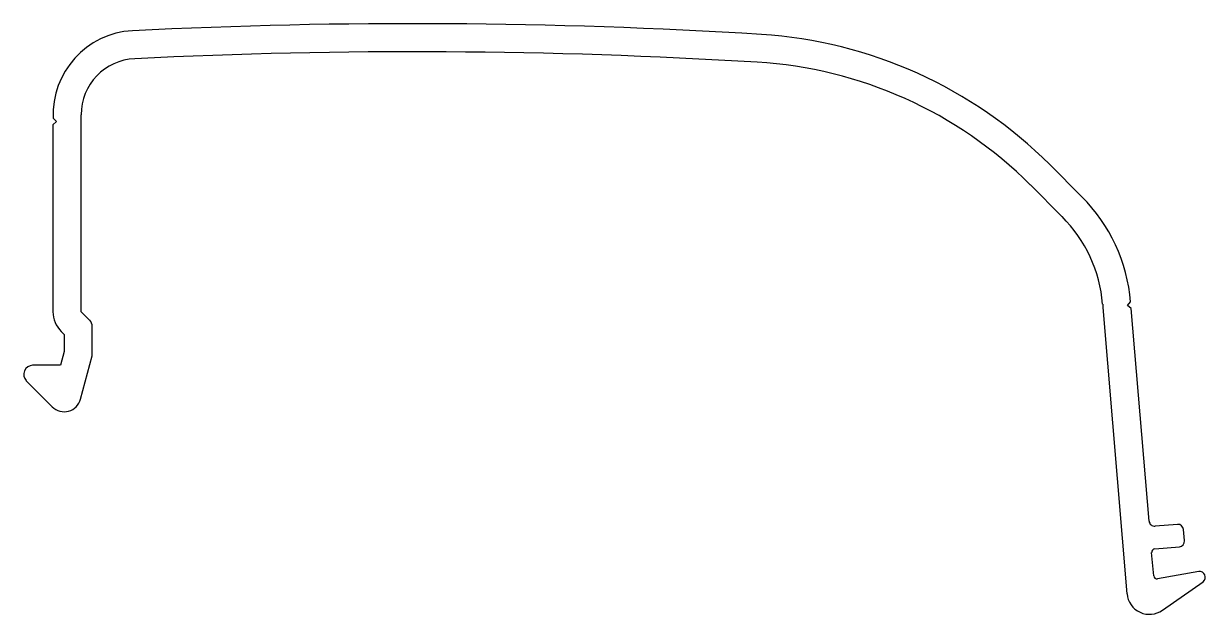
# Model space of a CAD drawing. Extents: x 2094 to 2199, y 1370 to 1423.
import ezdxf

# ---------------------------------------------------------------- set-up
doc = ezdxf.new("R2010")
doc.units = 0
doc.layers.get('0').update_dxf_attribs({"linetype": 'CONTINUOUS'})

msp = doc.modelspace()

# ---------------------------------------------------------------- linework, layer by layer
for p, q in [((2096.83, 1414.28), (2097.12, 1413.99)), ((2099.32, 1413.42), (2099.32, 1414.59)), ((2097.12, 1413.99), (2096.82, 1413.69)), ((2096.82, 1413.69), (2096.82, 1397.06)), ((2099.32, 1397.06), (2099.32, 1413.42)), ((2188.43, 1407.29), (2185.56, 1410.16)), ((2183.84, 1408.35), (2186.66, 1405.52)), ((2190.28, 1397.73), (2190.3, 1397.42)), ((2190.3, 1397.42), (2192.44, 1371.94)), ((2192.5, 1397.62), (2192.77, 1397.94)), ((2192.82, 1397.34), (2192.5, 1397.62)), ((2194.41, 1378.42), (2192.82, 1397.34)), ((2100.09, 1396.29), (2099.32, 1397.06)), ((2097.55, 1395.29), (2097.82, 1395.02)), ((2100.32, 1393.26), (2100.32, 1395.73)), ((2097.82, 1395.02), (2097.82, 1393.52)), ((2097.82, 1393.52), (2097.49, 1392.29)), ((2099.27, 1389.27), (2100.31, 1393.13)), ((2097.49, 1392.29), (2095.01, 1392.29)), ((2094.44, 1390.92), (2096.76, 1388.6)), ((2196.94, 1378.13), (2194.95, 1377.96)), ((2197.57, 1376.68), (2197.48, 1377.67)), ((2194.82, 1373.54), (2194.64, 1375.63)), ((2194.92, 1375.95), (2197.11, 1376.14)), ((2198.84, 1373.92), (2195.17, 1373.27)), ((2195.6, 1370.49), (2199.22, 1373.02))]:
    msp.add_line(p, q)
for centre, radius, start, end in [((2128.99, 922.7), 500, 86.4562, 92.8766), ((2104.32, 1414.59), 7.5, 93.2556, 182.3416), ((2157.32, 1381.83), 40, 45.0848, 86.3127), ((2104.32, 1414.59), 5, 92.4005, 180), ((2128.99, 922.7), 497.5, 86.4808, 92.8661), ((2157.32, 1381.83), 37.5, 45, 86.6293), ((2177.82, 1396.69), 15, 4.8007, 45), ((2177.82, 1396.69), 12.5, 4.8112, 45), ((2099.32, 1397.06), 2.5, 180, 224.9944), ((2099.52, 1395.73), 0.8, 359.9997, 45), ((2099.82, 1393.26), 0.5, 345, 359.9997), ((2095.01, 1391.49), 0.8, 90.0043, 225.0005), ((2097.82, 1389.66), 1.5, 225.0005, 345), ((2194.91, 1378.46), 0.5, 184.8, 274.801), ((2196.98, 1377.63), 0.5, 4.801, 94.801), ((2197.07, 1376.63), 0.5, 274.801, 4.801), ((2194.94, 1375.65), 0.3, 94.801, 184.7999), ((2195.12, 1373.57), 0.3, 184.7999, 279.9971), ((2198.92, 1373.43), 0.5, 306.2321, 100.0001), ((2194.44, 1372.12), 2, 185.0199, 305.5642)]:
    msp.add_arc(centre, radius, start, end)

doc.saveas('drawing.dxf')
